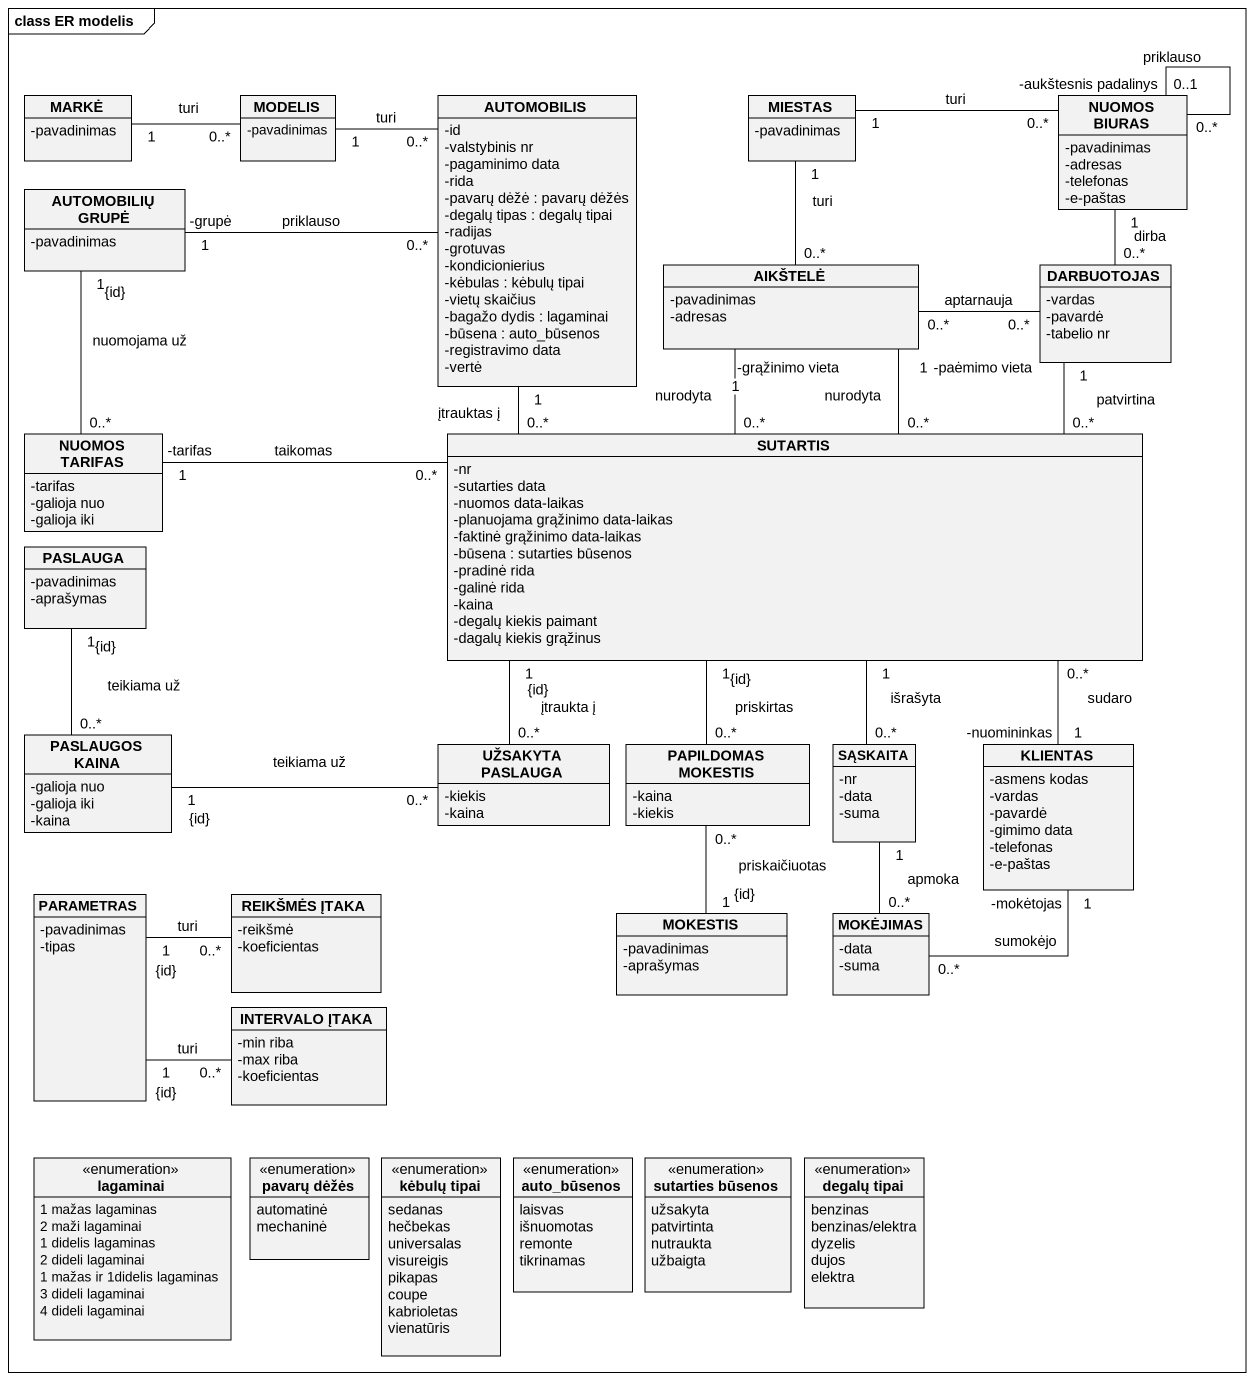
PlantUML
@startuml
mainframe class ER modelis
hide circle
hide empty members
skinparam classAttributeIconSize 0
class MARKĖ {
  -pavadinimas
}
class MODELIS {
  -pavadinimas
}
class AUTOMOBILIS {
  -id
  -valstybinis nr
  -pagaminimo data
  -rida
  -pavarų dėžė : pavarų dėžės
  -degalų tipas : degalų tipai
  -radijas
  -grotuvas
  -kondicionierius
  -kėbulas : kėbulų tipai
  -vietų skaičius
  -bagažo dydis : lagaminai
  -būsena : auto_būsenos
  -registravimo data
  -vertė
}
class MIESTAS {
  -pavadinimas
}
class "NUOMOS BIURAS" as NUOMOS_BIURAS {
  -pavadinimas
  -adresas
  -telefonas
  -e-paštas
}
class "AUTOMOBILIŲ GRUPĖ" as AUTOMOBILIŲ_GRUPĖ {
  -pavadinimas
}
class AIKŠTELĖ {
  -pavadinimas
  -adresas
}
class DARBUOTOJAS {
  -vardas
  -pavardė
  -tabelio nr
}
class "NUOMOS TARIFAS" as NUOMOS_TARIFAS {
  -tarifas
  -galioja nuo
  -galioja iki
}
class SUTARTIS {
  -nr
  -sutarties data
  -nuomos data-laikas
  -planuojama grąžinimo data-laikas
  -faktinė grąžinimo data-laikas
  -būsena : sutarties būsenos
  -pradinė rida
  -galinė rida
  -kaina
  -degalų kiekis paimant
  -dagalų kiekis grąžinus
}
class PASLAUGA {
  -pavadinimas
  -aprašymas
}
class "PASLAUGOS KAINA" as PASLAUGOS_KAINA {
  -galioja nuo
  -galioja iki
  -kaina
}
class "UŽSAKYTA PASLAUGA" as UŽSAKYTA_PASLAUGA {
  -kiekis
  -kaina
}
class "PAPILDOMAS MOKESTIS" as PAPILDOMAS_MOKESTIS {
  -kaina
  -kiekis
}
class SĄSKAITA {
  -nr
  -data
  -suma
}
class KLIENTAS {
  -asmens kodas
  -vardas
  -pavardė
  -gimimo data
  -telefonas
  -e-paštas
}
class PARAMETRAS {
  -pavadinimas
  -tipas
}
class "REIKŠMĖS ĮTAKA" as REIKŠMĖS_ĮTAKA {
  -reikšmė
  -koeficientas
}
class MOKESTIS {
  -pavadinimas
  -aprašymas
}
class MOKĖJIMAS {
  -data
  -suma
}
class "INTERVALO ĮTAKA" as INTERVALO_ĮTAKA {
  -min riba
  -max riba
  -koeficientas
}
enum lagaminai {
  1 mažas lagaminas
  2 maži lagaminai
  1 didelis lagaminas
  2 dideli lagaminai
  1 mažas ir 1didelis lagaminas
  3 dideli lagaminai
  4 dideli lagaminai
}
enum "pavarų dėžės" as pavarų_dėžės {
  automatinė
  mechaninė
}
enum "kėbulų tipai" as kėbulų_tipai {
  sedanas
  hečbekas
  universalas
  visureigis
  pikapas
  coupe
  kabrioletas
  vienatūris
}
enum auto_būsenos {
  laisvas
  išnuomotas
  remonte
  tikrinamas
}
enum "sutarties būsenos" as sutarties_būsenos {
  užsakyta
  patvirtinta
  nutraukta
  užbaigta
}
enum "degalų tipai" as degalų_tipai {
  benzinas
  benzinas/elektra
  dyzelis
  dujos
  elektra
}
MARKĖ "1" -right- "0..*" MODELIS : turi
MODELIS "1" -right- "0..*" AUTOMOBILIS : turi
AUTOMOBILIS "1" -- "0..*" SUTARTIS : įtrauktas į
MIESTAS "1" -right- "0..*" NUOMOS_BIURAS : turi
MIESTAS "1" -- "0..*" AIKŠTELĖ : turi
NUOMOS_BIURAS "0..*" -- "0..1\n-aukštesnis padalinys" NUOMOS_BIURAS : priklauso
NUOMOS_BIURAS "1" -- "0..*" DARBUOTOJAS : dirba
AUTOMOBILIŲ_GRUPĖ "1\n-grupė" -right- "0..*" AUTOMOBILIS : priklauso
AUTOMOBILIŲ_GRUPĖ "1\n{id}" -- "0..*" NUOMOS_TARIFAS : nuomojama už
AIKŠTELĖ "-paėmimo vieta\n1" -- "0..*" SUTARTIS : nurodyta
AIKŠTELĖ "-grąžinimo vieta\n1" -- "0..*" SUTARTIS : nurodyta
DARBUOTOJAS "0..*" -left- "0..*" AIKŠTELĖ : aptarnauja
DARBUOTOJAS "1" -- "0..*" SUTARTIS : patvirtina
NUOMOS_TARIFAS "1\n-tarifas" -right- "0..*" SUTARTIS : taikomas
SUTARTIS "1\n{id}" -- "0..*" UŽSAKYTA_PASLAUGA : įtraukta į
SUTARTIS "1\n{id}" -- "0..*" PAPILDOMAS_MOKESTIS : priskirtas
SUTARTIS "1" -- "0..*" SĄSKAITA : išrašyta
PASLAUGA "1\n{id}" -- "0..*" PASLAUGOS_KAINA : teikiama už
PASLAUGOS_KAINA "1\n{id}" -right- "0..*" UŽSAKYTA_PASLAUGA : teikiama už
KLIENTAS "1\n-nuomininkas" -up- "0..*" SUTARTIS : sudaro
KLIENTAS "1\n-mokėtojas" -- "0..*" MOKĖJIMAS : sumokėjo
PARAMETRAS "1\n{id}" -right- "0..*" REIKŠMĖS_ĮTAKA : turi
PARAMETRAS "1\n{id}" -right- "0..*" INTERVALO_ĮTAKA : turi
MOKESTIS "1\n{id}" -up- "0..*" PAPILDOMAS_MOKESTIS : priskaičiuotas
MOKĖJIMAS "0..*" -up- "1" SĄSKAITA : apmoka
@enduml
